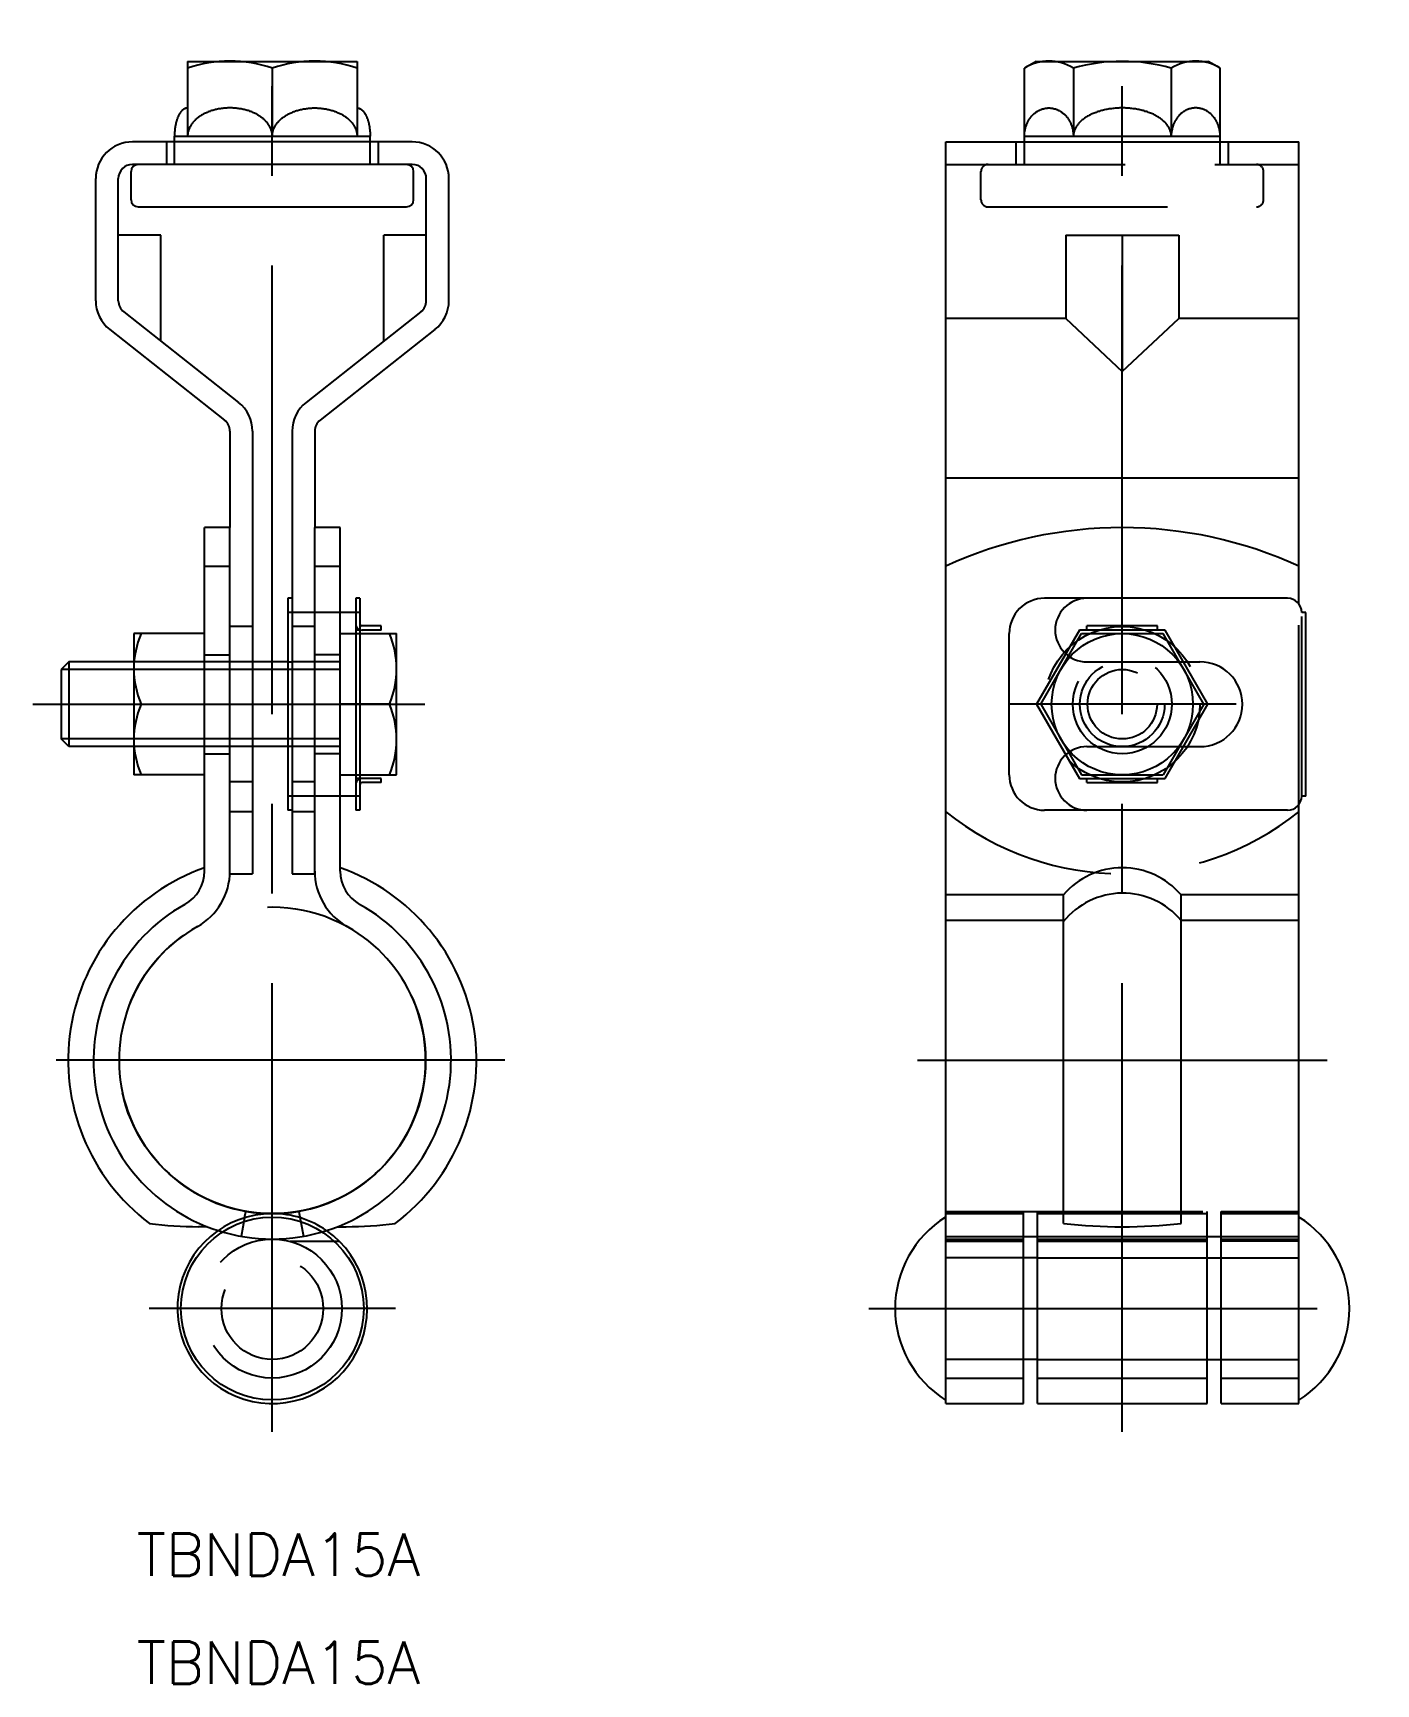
# Model space of a CAD drawing. Extents: x -17 to 78, y -44 to 73.
import ezdxf

# ---------------------------------------------------------------- set-up
doc = ezdxf.new("R2010")
doc.units = 0
for name, pattern in [('CENTER', [50.8, 31.75, -6.35, 6.35, -6.35]), ('DASHED', [19.05, 12.7, -6.35]), ('PHANTOM', [63.5, 31.75, -6.35, 6.35, -6.35, 6.35, -6.35])]:
    doc.linetypes.add(name, pattern=pattern)
doc.layers.get('0').update_dxf_attribs({"linetype": 'CONTINUOUS'})
doc.layers.add('CENTER', color=1, linetype='CENTER')
doc.styles.get("Standard").update_dxf_attribs({"font": 'txt.shx', "height": 3, "bigfont": 'bigfont.shx'})

msp = doc.modelspace()

# ---------------------------------------------------------------- linework, layer by layer
at = {"color": 7, "linetype": 'CONTINUOUS'}
for p, q in [((-6, 70.7), (6, 70.7)), ((-6, 70.7), (-6, 65.4)), ((0, 70.22), (0, 65.4)), ((6, 70.7), (6, 65.4)), ((54.07, 70.7), (53.23, 70.22)), ((53.23, 65), (53.23, 70.22)), ((54.07, 70.7), (66.25, 70.7)), ((56.7, 70.22), (56.7, 65.4)), ((63.63, 70.22), (63.63, 65.4)), ((67.09, 70.22), (66.25, 70.7)), ((67.09, 65), (67.09, 70.22)), ((9.9, 65), (-9.9, 65)), ((-6.93, 65.4), (6.93, 65.4)), ((-6.93, 65), (-6.93, 65.4)), ((6.93, 65), (6.93, 65.4)), ((47.66, 65), (72.66, 65)), ((47.66, 34.98), (47.66, 65)), ((53.23, 65.4), (67.09, 65.4)), ((72.66, 34.98), (72.66, 65)), ((9.9, 63.4), (-9.9, 63.4)), ((-12.5, 53.76), (-12.5, 62.4)), ((-10.9, 53.76), (-10.9, 62.4)), ((-10, 60.9), (-10, 62.9)), ((10, 60.9), (10, 62.9)), ((10.9, 53.76), (10.9, 62.4)), ((12.5, 53.76), (12.5, 62.4)), ((-9.5, 60.4), (9.5, 60.4)), ((-7.9, 58.4), (-10.9, 58.4)), ((-7.9, 50.91), (-7.9, 58.4)), ((7.9, 50.91), (7.9, 58.4)), ((10.9, 58.4), (7.9, 58.4)), ((56.16, 58.4), (64.16, 58.4)), ((56.16, 58.4), (56.16, 52.5)), ((60.16, 58.4), (60.16, 48.75)), ((64.16, 58.4), (64.16, 52.5)), ((-10.52, 52.98), (-2.39, 46.56)), ((10.52, 52.98), (2.39, 46.56)), ((-11.51, 51.72), (-3.38, 45.3)), ((11.51, 51.72), (3.38, 45.3)), ((56.16, 52.5), (47.66, 52.5)), ((56.16, 52.5), (60.16, 48.75)), ((60.16, 48.75), (64.16, 52.5)), ((72.66, 52.5), (64.16, 52.5)), ((-3, 44.52), (-3, 37.7)), ((-1.4, 44.52), (-1.4, 13.2)), ((1.4, 44.52), (1.4, 13.2)), ((3, 44.52), (3, 37.7)), ((72.66, 41.2), (47.66, 41.2)), ((-4.8, 13.39), (-4.8, 37.7)), ((-3, 37.7), (-4.8, 37.7)), ((-3, 13.39), (-3, 37.7)), ((3, 13.39), (3, 37.7)), ((4.8, 37.7), (3, 37.7)), ((4.8, 13.39), (4.8, 37.7)), ((-4.8, 34.98), (-3, 34.98)), ((3, 34.98), (4.8, 34.98)), ((47.66, -24.3), (47.66, 34.98)), ((72.66, 32.3), (72.66, 34.98)), ((1.1, 32.7), (1.1, 28.2)), ((1.4, 32.7), (1.1, 32.7)), ((1.4, 32.7), (1.4, 27.7)), ((5.9, 31.7), (4.8, 31.7)), ((5.9, 32.7), (5.9, 17.7)), ((6.2, 32.7), (5.9, 32.7)), ((6.2, 32.7), (6.2, 17.7)), ((71.86, 32.7), (54.66, 32.7)), ((73.16, 31.7), (72.86, 31.7)), ((73.16, 18.7), (73.16, 31.7)), ((7.7, 30.75), (6.35, 30.75)), ((7.7, 30.45), (6.35, 30.45)), ((7.7, 30.45), (7.7, 30.75)), ((57.13, 30.45), (54.1, 25.2)), ((63.19, 30.45), (57.13, 30.45)), ((62.66, 30.75), (57.66, 30.75)), ((57.66, 30.45), (57.66, 30.75)), ((62.66, 30.45), (62.66, 30.75)), ((66.22, 25.2), (63.19, 30.45)), ((-9.8, 30.2), (-9.8, 20.2)), ((-4.8, 30.2), (-9.8, 30.2)), ((4.8, 30.2), (5.9, 30.2)), ((6.2, 30.2), (8.8, 30.2)), ((8.8, 20.2), (8.8, 30.2)), ((52.16, 20.2), (52.16, 30.2)), ((54.39, 25.2), (57.27, 30.2)), ((57.27, 30.2), (63.05, 30.2)), ((65.93, 25.2), (63.05, 30.2)), ((-14.4, 28.2), (-14.94, 27.66)), ((-9.8, 28.2), (-14.4, 28.2)), ((-14.4, 28.2), (-14.4, 22.2)), ((1.1, 28.2), (-1.4, 28.2)), ((1.1, 28.2), (1.4, 28.2)), ((-14.94, 27.66), (-14.94, 22.75)), ((-9.29, 25.2), (-4.8, 25.2)), ((5.9, 25.2), (4.8, 25.2)), ((8.29, 25.2), (6.2, 25.2)), ((54.1, 25.2), (57.13, 19.95)), ((54.39, 25.2), (57.27, 20.2)), ((65.93, 25.2), (63.05, 20.2)), ((63.19, 19.95), (66.22, 25.2)), ((-14.4, 22.2), (-14.94, 22.75)), ((-9.8, 22.2), (-14.4, 22.2)), ((1.1, 22.2), (-1.4, 22.2)), ((1.1, 22.2), (1.1, 17.7)), ((1.4, 22.2), (1.1, 22.2)), ((1.4, 22.7), (1.4, 17.7)), ((-4.8, 20.2), (-9.8, 20.2)), ((4.8, 20.2), (5.9, 20.2)), ((6.2, 20.2), (8.8, 20.2)), ((7.7, 19.95), (6.35, 19.95)), ((7.7, 19.65), (7.7, 19.95)), ((57.13, 19.95), (63.19, 19.95)), ((57.27, 20.2), (63.05, 20.2)), ((57.66, 19.65), (57.66, 19.95)), ((62.66, 19.65), (62.66, 19.95)), ((5.9, 18.7), (4.8, 18.7)), ((7.7, 19.65), (6.35, 19.65)), ((57.66, 19.65), (62.66, 19.65)), ((73.16, 18.7), (72.86, 18.7)), ((-1.4, 17.59), (-3, 17.59)), ((1.4, 17.7), (1.1, 17.7)), ((3, 17.59), (1.4, 17.59)), ((6.2, 17.7), (5.9, 17.7)), ((71.86, 17.7), (54.66, 17.7)), ((72.66, -24.3), (72.66, 18.1)), ((-3, 13.2), (-3, 13.86)), ((-3, 13.2), (-1.4, 13.2)), ((1.4, 13.2), (3, 13.2)), ((3, 13.2), (3, 13.86)), ((55.99, 11.7), (47.66, 11.7)), ((55.99, -11.54), (55.99, 11.7)), ((64.33, -11.54), (64.33, 11.7)), ((72.66, 11.7), (64.33, 11.7)), ((-1.96, -11.14), (-1.88, -10.69)), ((-4.62, -11.78), (-5.22, -11.78)), ((4.39, -12.81), (4.75, -12.81)), ((4.62, -11.78), (5.22, -11.78)), ((47.66, -12.81), (53.16, -12.81)), ((53.16, -12.46), (67.16, -12.46)), ((53.16, -24.3), (53.16, -12.46)), ((54.16, -24.3), (54.16, -12.46)), ((66.16, -24.3), (66.16, -12.46)), ((67.16, -24.3), (67.16, -12.46)), ((72.66, -12.81), (67.16, -12.81)), ((54.16, -13.98), (53.16, -13.98)), ((66.16, -13.98), (67.16, -13.98)), ((54.16, -21.17), (53.16, -21.17)), ((66.16, -21.17), (67.16, -21.17)), ((47.66, -24.3), (53.16, -24.3)), ((54.16, -24.3), (66.16, -24.3)), ((67.16, -24.3), (72.66, -24.3))]:
    msp.add_line(p, q, dxfattribs=at)
at = {"color": 3, "linetype": 'DASHED'}
for p, q in [((-7.5, 65), (-7.5, 63.4)), ((-6.93, 63.4), (-6.93, 65)), ((6.93, 63.4), (6.93, 65)), ((7.5, 65), (7.5, 63.4)), ((52.66, 63.4), (52.66, 65)), ((53.23, 63.4), (53.23, 65)), ((67.09, 63.4), (67.09, 65)), ((67.66, 65), (67.66, 63.4)), ((47.66, 63.4), (72.66, 63.4)), ((50.16, 60.9), (50.16, 62.9)), ((70.16, 60.9), (70.16, 62.9)), ((50.66, 60.4), (69.66, 60.4)), ((1.4, 31.7), (1.1, 31.7)), ((4.8, 31.7), (1.4, 31.7)), ((6.2, 31.7), (5.9, 31.7)), ((72.66, 18.1), (72.66, 32.3)), ((72.86, 18.7), (72.86, 31.7)), ((-1.4, 30.7), (-3, 30.7)), ((3, 30.7), (1.4, 30.7)), ((6.2, 30.45), (5.9, 30.45)), ((5.9, 30.2), (6.2, 30.2)), ((-1.4, 28.2), (-9.8, 28.2)), ((-4.8, 28.7), (-3, 28.7)), ((1.1, 28.2), (1.1, 22.2)), ((4.8, 28.2), (1.4, 28.2)), ((4.8, 28.7), (3, 28.7)), ((57.66, 28.2), (65.66, 28.2)), ((-1.4, 27.66), (-9.8, 27.66)), ((1.4, 27.7), (1.4, 22.7)), ((4.8, 27.66), (1.4, 27.66)), ((6.2, 25.2), (5.9, 25.2)), ((6.2, 25.2), (5.9, 25.2)), ((-1.4, 22.75), (-9.8, 22.75)), ((-1.4, 22.2), (-9.8, 22.2)), ((4.8, 22.75), (1.4, 22.75)), ((4.8, 22.2), (1.4, 22.2)), ((57.66, 22.2), (65.66, 22.2)), ((-4.8, 21.7), (-3, 21.7)), ((4.8, 21.7), (3, 21.7)), ((5.9, 20.2), (6.2, 20.2)), ((6.2, 19.95), (5.9, 19.95)), ((-1.4, 19.7), (-3, 19.7)), ((1.4, 18.7), (1.1, 18.7)), ((3, 19.7), (1.4, 19.7)), ((4.8, 18.7), (1.4, 18.7)), ((6.2, 18.7), (5.9, 18.7)), ((55.99, 9.9), (47.66, 9.9)), ((72.66, 9.9), (64.33, 9.9)), ((-1.96, -11.14), (-2.2, -12.46)), ((1.88, -10.69), (2.2, -12.46)), ((47.66, -10.69), (53.16, -10.69)), ((47.66, -10.85), (53.16, -10.85)), ((53.16, -12.46), (53.16, -10.69)), ((53.16, -10.69), (67.16, -10.69)), ((54.16, -12.46), (54.16, -10.69)), ((54.16, -10.85), (66.16, -10.85)), ((66.16, -12.46), (66.16, -10.69)), ((67.16, -12.46), (67.16, -10.69)), ((67.16, -10.69), (72.66, -10.69)), ((67.16, -10.85), (72.66, -10.85)), ((1.26, -12.81), (4.39, -12.81)), ((47.66, -12.46), (53.16, -12.46)), ((47.66, -12.65), (53.16, -12.65)), ((54.16, -12.65), (66.16, -12.65)), ((54.16, -12.81), (66.16, -12.81)), ((67.16, -12.46), (72.66, -12.46)), ((67.16, -12.65), (72.66, -12.65)), ((53.16, -13.98), (47.66, -13.98)), ((54.16, -13.98), (66.16, -13.98)), ((67.16, -13.98), (72.66, -13.98)), ((53.16, -21.17), (47.66, -21.17)), ((54.16, -21.17), (66.16, -21.17)), ((67.16, -21.17), (72.66, -21.17)), ((47.66, -22.5), (53.16, -22.5)), ((54.16, -22.5), (66.16, -22.5)), ((67.16, -22.5), (72.66, -22.5))]:
    msp.add_line(p, q, dxfattribs=at)
at = {"color": 3, "linetype": 'CONTINUOUS'}
for p, q in [((-9.8, 27.66), (-14.94, 27.66)), ((1.4, 27.66), (-1.4, 27.66)), ((-9.8, 22.75), (-14.94, 22.75)), ((1.4, 22.75), (-1.4, 22.75))]:
    msp.add_line(p, q, dxfattribs=at)
at = {"color": 7, "linetype": 'CONTINUOUS'}
for points in [[(-6, 67.4, 0), (-6.01, 67.4, 0), (-6.02, 67.4, 0), (-6.03, 67.4, 0), (-6.05, 67.4, 0), (-6.06, 67.4, 0), (-6.07, 67.39, 0), (-6.08, 67.39, 0), (-6.09, 67.39, 0), (-6.1, 67.39, 0), (-6.11, 67.39, 0), (-6.12, 67.38, 0), (-6.14, 67.38, 0), (-6.15, 67.37, 0), (-6.16, 67.37, 0), (-6.17, 67.37, 0), (-6.18, 67.36, 0), (-6.19, 67.36, 0), (-6.2, 67.35, 0), (-6.21, 67.35, 0), (-6.23, 67.34, 0), (-6.24, 67.33, 0), (-6.25, 67.33, 0), (-6.26, 67.32, 0), (-6.27, 67.31, 0), (-6.28, 67.31, 0), (-6.29, 67.3, 0), (-6.3, 67.29, 0), (-6.31, 67.28, 0), (-6.32, 67.27, 0), (-6.33, 67.27, 0), (-6.34, 67.26, 0), (-6.36, 67.25, 0), (-6.37, 67.24, 0), (-6.38, 67.23, 0), (-6.39, 67.22, 0), (-6.4, 67.21, 0), (-6.41, 67.2, 0), (-6.42, 67.19, 0), (-6.43, 67.18, 0), (-6.44, 67.16, 0), (-6.45, 67.15, 0), (-6.46, 67.14, 0), (-6.47, 67.13, 0), (-6.48, 67.12, 0), (-6.49, 67.1, 0), (-6.5, 67.09, 0), (-6.51, 67.08, 0), (-6.52, 67.06, 0), (-6.53, 67.05, 0), (-6.53, 67.04, 0), (-6.54, 67.02, 0), (-6.55, 67.01, 0), (-6.56, 66.99, 0), (-6.57, 66.98, 0), (-6.58, 66.96, 0), (-6.59, 66.95, 0), (-6.6, 66.93, 0), (-6.61, 66.91, 0), (-6.61, 66.9, 0), (-6.62, 66.88, 0), (-6.63, 66.87, 0), (-6.64, 66.85, 0), (-6.65, 66.83, 0), (-6.66, 66.81, 0), (-6.66, 66.8, 0), (-6.67, 66.78, 0), (-6.68, 66.76, 0), (-6.69, 66.74, 0), (-6.7, 66.72, 0), (-6.7, 66.71, 0), (-6.71, 66.69, 0), (-6.72, 66.67, 0), (-6.72, 66.65, 0), (-6.73, 66.63, 0), (-6.74, 66.61, 0), (-6.75, 66.59, 0), (-6.75, 66.57, 0), (-6.76, 66.55, 0), (-6.77, 66.53, 0), (-6.77, 66.51, 0), (-6.78, 66.49, 0), (-6.78, 66.47, 0), (-6.79, 66.45, 0), (-6.8, 66.43, 0), (-6.8, 66.41, 0), (-6.81, 66.39, 0), (-6.81, 66.36, 0), (-6.82, 66.34, 0), (-6.82, 66.32, 0), (-6.83, 66.3, 0), (-6.83, 66.28, 0), (-6.84, 66.26, 0), (-6.84, 66.23, 0), (-6.85, 66.21, 0), (-6.85, 66.19, 0), (-6.86, 66.17, 0), (-6.86, 66.14, 0), (-6.87, 66.12, 0), (-6.87, 66.1, 0), (-6.87, 66.07, 0), (-6.88, 66.05, 0), (-6.88, 66.03, 0), (-6.88, 66, 0), (-6.89, 65.98, 0), (-6.89, 65.96, 0), (-6.89, 65.93, 0), (-6.9, 65.91, 0), (-6.9, 65.89, 0), (-6.9, 65.86, 0), (-6.91, 65.84, 0), (-6.91, 65.81, 0), (-6.91, 65.79, 0), (-6.91, 65.77, 0), (-6.91, 65.74, 0), (-6.92, 65.72, 0), (-6.92, 65.69, 0), (-6.92, 65.67, 0), (-6.92, 65.64, 0), (-6.92, 65.62, 0), (-6.92, 65.6, 0), (-6.92, 65.57, 0), (-6.93, 65.55, 0), (-6.93, 65.52, 0), (-6.93, 65.5, 0), (-6.93, 65.47, 0), (-6.93, 65.45, 0), (-6.93, 65.42, 0), (-6.93, 65.4, 0)], [(0, 65.4, 0), (0, 65.45, 0), (0, 65.5, 0), (-0.01, 65.55, 0), (-0.01, 65.6, 0), (-0.02, 65.64, 0), (-0.03, 65.69, 0), (-0.04, 65.74, 0), (-0.06, 65.79, 0), (-0.07, 65.84, 0), (-0.09, 65.89, 0), (-0.11, 65.93, 0), (-0.13, 65.98, 0), (-0.15, 66.03, 0), (-0.18, 66.07, 0), (-0.2, 66.12, 0), (-0.23, 66.17, 0), (-0.26, 66.21, 0), (-0.29, 66.26, 0), (-0.32, 66.3, 0), (-0.35, 66.34, 0), (-0.39, 66.39, 0), (-0.43, 66.43, 0), (-0.47, 66.47, 0), (-0.51, 66.51, 0), (-0.55, 66.55, 0), (-0.59, 66.59, 0), (-0.63, 66.63, 0), (-0.68, 66.67, 0), (-0.73, 66.71, 0), (-0.78, 66.74, 0), (-0.83, 66.78, 0), (-0.88, 66.81, 0), (-0.93, 66.85, 0), (-0.99, 66.88, 0), (-1.04, 66.91, 0), (-1.1, 66.95, 0), (-1.15, 66.98, 0), (-1.21, 67.01, 0), (-1.27, 67.04, 0), (-1.33, 67.06, 0), (-1.4, 67.09, 0), (-1.46, 67.12, 0), (-1.52, 67.14, 0), (-1.59, 67.16, 0), (-1.65, 67.19, 0), (-1.72, 67.21, 0), (-1.78, 67.23, 0), (-1.85, 67.25, 0), (-1.92, 67.27, 0), (-1.99, 67.28, 0), (-2.06, 67.3, 0), (-2.13, 67.31, 0), (-2.2, 67.33, 0), (-2.27, 67.34, 0), (-2.34, 67.35, 0), (-2.41, 67.36, 0), (-2.49, 67.37, 0), (-2.56, 67.38, 0), (-2.63, 67.39, 0), (-2.71, 67.39, 0), (-2.78, 67.39, 0), (-2.85, 67.4, 0), (-2.93, 67.4, 0), (-3, 67.4, 0), (-3.07, 67.4, 0), (-3.15, 67.4, 0), (-3.22, 67.39, 0), (-3.29, 67.39, 0), (-3.37, 67.39, 0), (-3.44, 67.38, 0), (-3.51, 67.37, 0), (-3.59, 67.36, 0), (-3.66, 67.35, 0), (-3.73, 67.34, 0), (-3.8, 67.33, 0), (-3.87, 67.31, 0), (-3.94, 67.3, 0), (-4.01, 67.28, 0), (-4.08, 67.27, 0), (-4.15, 67.25, 0), (-4.22, 67.23, 0), (-4.28, 67.21, 0), (-4.35, 67.19, 0), (-4.41, 67.16, 0), (-4.48, 67.14, 0), (-4.54, 67.12, 0), (-4.6, 67.09, 0), (-4.67, 67.06, 0), (-4.73, 67.04, 0), (-4.79, 67.01, 0), (-4.85, 66.98, 0), (-4.9, 66.95, 0), (-4.96, 66.91, 0), (-5.01, 66.88, 0), (-5.07, 66.85, 0), (-5.12, 66.81, 0), (-5.17, 66.78, 0), (-5.22, 66.74, 0), (-5.27, 66.71, 0), (-5.32, 66.67, 0), (-5.37, 66.63, 0), (-5.41, 66.59, 0), (-5.45, 66.55, 0), (-5.49, 66.51, 0), (-5.53, 66.47, 0), (-5.57, 66.43, 0), (-5.61, 66.39, 0), (-5.65, 66.34, 0), (-5.68, 66.3, 0), (-5.71, 66.26, 0), (-5.74, 66.21, 0), (-5.77, 66.17, 0), (-5.8, 66.12, 0), (-5.82, 66.07, 0), (-5.85, 66.03, 0), (-5.87, 65.98, 0), (-5.89, 65.93, 0), (-5.91, 65.89, 0), (-5.93, 65.84, 0), (-5.94, 65.79, 0), (-5.96, 65.74, 0), (-5.97, 65.69, 0), (-5.98, 65.64, 0), (-5.99, 65.6, 0), (-5.99, 65.55, 0), (-6, 65.5, 0), (-6, 65.45, 0), (-6, 65.4, 0)], [(0, 65.4, 0), (0, 65.45, 0), (0, 65.5, 0), (0.01, 65.55, 0), (0.01, 65.6, 0), (0.02, 65.64, 0), (0.03, 65.69, 0), (0.04, 65.74, 0), (0.06, 65.79, 0), (0.07, 65.84, 0), (0.09, 65.89, 0), (0.11, 65.93, 0), (0.13, 65.98, 0), (0.15, 66.03, 0), (0.18, 66.07, 0), (0.2, 66.12, 0), (0.23, 66.17, 0), (0.26, 66.21, 0), (0.29, 66.26, 0), (0.32, 66.3, 0), (0.35, 66.34, 0), (0.39, 66.39, 0), (0.43, 66.43, 0), (0.47, 66.47, 0), (0.51, 66.51, 0), (0.55, 66.55, 0), (0.59, 66.59, 0), (0.63, 66.63, 0), (0.68, 66.67, 0), (0.73, 66.71, 0), (0.78, 66.74, 0), (0.83, 66.78, 0), (0.88, 66.81, 0), (0.93, 66.85, 0), (0.99, 66.88, 0), (1.04, 66.91, 0), (1.1, 66.95, 0), (1.15, 66.98, 0), (1.21, 67.01, 0), (1.27, 67.04, 0), (1.33, 67.06, 0), (1.4, 67.09, 0), (1.46, 67.12, 0), (1.52, 67.14, 0), (1.59, 67.16, 0), (1.65, 67.19, 0), (1.72, 67.21, 0), (1.78, 67.23, 0), (1.85, 67.25, 0), (1.92, 67.27, 0), (1.99, 67.28, 0), (2.06, 67.3, 0), (2.13, 67.31, 0), (2.2, 67.33, 0), (2.27, 67.34, 0), (2.34, 67.35, 0), (2.41, 67.36, 0), (2.49, 67.37, 0), (2.56, 67.38, 0), (2.63, 67.39, 0), (2.71, 67.39, 0), (2.78, 67.39, 0), (2.85, 67.4, 0), (2.93, 67.4, 0), (3, 67.4, 0), (3.07, 67.4, 0), (3.15, 67.4, 0), (3.22, 67.39, 0), (3.29, 67.39, 0), (3.37, 67.39, 0), (3.44, 67.38, 0), (3.51, 67.37, 0), (3.59, 67.36, 0), (3.66, 67.35, 0), (3.73, 67.34, 0), (3.8, 67.33, 0), (3.87, 67.31, 0), (3.94, 67.3, 0), (4.01, 67.28, 0), (4.08, 67.27, 0), (4.15, 67.25, 0), (4.22, 67.23, 0), (4.28, 67.21, 0), (4.35, 67.19, 0), (4.41, 67.16, 0), (4.48, 67.14, 0), (4.54, 67.12, 0), (4.6, 67.09, 0), (4.67, 67.06, 0), (4.73, 67.04, 0), (4.79, 67.01, 0), (4.85, 66.98, 0), (4.9, 66.95, 0), (4.96, 66.91, 0), (5.01, 66.88, 0), (5.07, 66.85, 0), (5.12, 66.81, 0), (5.17, 66.78, 0), (5.22, 66.74, 0), (5.27, 66.71, 0), (5.32, 66.67, 0), (5.37, 66.63, 0), (5.41, 66.59, 0), (5.45, 66.55, 0), (5.49, 66.51, 0), (5.53, 66.47, 0), (5.57, 66.43, 0), (5.61, 66.39, 0), (5.65, 66.34, 0), (5.68, 66.3, 0), (5.71, 66.26, 0), (5.74, 66.21, 0), (5.77, 66.17, 0), (5.8, 66.12, 0), (5.82, 66.07, 0), (5.85, 66.03, 0), (5.87, 65.98, 0), (5.89, 65.93, 0), (5.91, 65.89, 0), (5.93, 65.84, 0), (5.94, 65.79, 0), (5.96, 65.74, 0), (5.97, 65.69, 0), (5.98, 65.64, 0), (5.99, 65.6, 0), (5.99, 65.55, 0), (6, 65.5, 0), (6, 65.45, 0), (6, 65.4, 0)], [(6, 67.4, 0), (6.01, 67.4, 0), (6.02, 67.4, 0), (6.03, 67.4, 0), (6.05, 67.4, 0), (6.06, 67.4, 0), (6.07, 67.39, 0), (6.08, 67.39, 0), (6.09, 67.39, 0), (6.1, 67.39, 0), (6.11, 67.39, 0), (6.12, 67.38, 0), (6.14, 67.38, 0), (6.15, 67.37, 0), (6.16, 67.37, 0), (6.17, 67.37, 0), (6.18, 67.36, 0), (6.19, 67.36, 0), (6.2, 67.35, 0), (6.21, 67.35, 0), (6.23, 67.34, 0), (6.24, 67.33, 0), (6.25, 67.33, 0), (6.26, 67.32, 0), (6.27, 67.31, 0), (6.28, 67.31, 0), (6.29, 67.3, 0), (6.3, 67.29, 0), (6.31, 67.28, 0), (6.32, 67.27, 0), (6.33, 67.27, 0), (6.34, 67.26, 0), (6.36, 67.25, 0), (6.37, 67.24, 0), (6.38, 67.23, 0), (6.39, 67.22, 0), (6.4, 67.21, 0), (6.41, 67.2, 0), (6.42, 67.19, 0), (6.43, 67.18, 0), (6.44, 67.16, 0), (6.45, 67.15, 0), (6.46, 67.14, 0), (6.47, 67.13, 0), (6.48, 67.12, 0), (6.49, 67.1, 0), (6.5, 67.09, 0), (6.51, 67.08, 0), (6.52, 67.06, 0), (6.53, 67.05, 0), (6.53, 67.04, 0), (6.54, 67.02, 0), (6.55, 67.01, 0), (6.56, 66.99, 0), (6.57, 66.98, 0), (6.58, 66.96, 0), (6.59, 66.95, 0), (6.6, 66.93, 0), (6.61, 66.91, 0), (6.61, 66.9, 0), (6.62, 66.88, 0), (6.63, 66.87, 0), (6.64, 66.85, 0), (6.65, 66.83, 0), (6.66, 66.81, 0), (6.66, 66.8, 0), (6.67, 66.78, 0), (6.68, 66.76, 0), (6.69, 66.74, 0), (6.7, 66.72, 0), (6.7, 66.71, 0), (6.71, 66.69, 0), (6.72, 66.67, 0), (6.72, 66.65, 0), (6.73, 66.63, 0), (6.74, 66.61, 0), (6.75, 66.59, 0), (6.75, 66.57, 0), (6.76, 66.55, 0), (6.77, 66.53, 0), (6.77, 66.51, 0), (6.78, 66.49, 0), (6.78, 66.47, 0), (6.79, 66.45, 0), (6.8, 66.43, 0), (6.8, 66.41, 0), (6.81, 66.39, 0), (6.81, 66.36, 0), (6.82, 66.34, 0), (6.82, 66.32, 0), (6.83, 66.3, 0), (6.83, 66.28, 0), (6.84, 66.26, 0), (6.84, 66.23, 0), (6.85, 66.21, 0), (6.85, 66.19, 0), (6.86, 66.17, 0), (6.86, 66.14, 0), (6.87, 66.12, 0), (6.87, 66.1, 0), (6.87, 66.07, 0), (6.88, 66.05, 0), (6.88, 66.03, 0), (6.88, 66, 0), (6.89, 65.98, 0), (6.89, 65.96, 0), (6.89, 65.93, 0), (6.9, 65.91, 0), (6.9, 65.89, 0), (6.9, 65.86, 0), (6.91, 65.84, 0), (6.91, 65.81, 0), (6.91, 65.79, 0), (6.91, 65.77, 0), (6.91, 65.74, 0), (6.92, 65.72, 0), (6.92, 65.69, 0), (6.92, 65.67, 0), (6.92, 65.64, 0), (6.92, 65.62, 0), (6.92, 65.6, 0), (6.92, 65.57, 0), (6.93, 65.55, 0), (6.93, 65.52, 0), (6.93, 65.5, 0), (6.93, 65.47, 0), (6.93, 65.45, 0), (6.93, 65.42, 0), (6.93, 65.4, 0)], [(53.23, 65.4, 0), (53.23, 65.45, 0), (53.24, 65.5, 0), (53.24, 65.55, 0), (53.24, 65.6, 0), (53.25, 65.64, 0), (53.25, 65.69, 0), (53.26, 65.74, 0), (53.27, 65.79, 0), (53.28, 65.84, 0), (53.29, 65.89, 0), (53.3, 65.93, 0), (53.31, 65.98, 0), (53.32, 66.03, 0), (53.33, 66.07, 0), (53.35, 66.12, 0), (53.37, 66.17, 0), (53.38, 66.21, 0), (53.4, 66.26, 0), (53.42, 66.3, 0), (53.44, 66.34, 0), (53.46, 66.39, 0), (53.48, 66.43, 0), (53.5, 66.47, 0), (53.53, 66.51, 0), (53.55, 66.55, 0), (53.57, 66.59, 0), (53.6, 66.63, 0), (53.63, 66.67, 0), (53.65, 66.71, 0), (53.68, 66.74, 0), (53.71, 66.78, 0), (53.74, 66.81, 0), (53.77, 66.85, 0), (53.8, 66.88, 0), (53.83, 66.91, 0), (53.87, 66.95, 0), (53.9, 66.98, 0), (53.93, 67.01, 0), (53.97, 67.04, 0), (54, 67.06, 0), (54.04, 67.09, 0), (54.07, 67.12, 0), (54.11, 67.14, 0), (54.15, 67.16, 0), (54.19, 67.19, 0), (54.22, 67.21, 0), (54.26, 67.23, 0), (54.3, 67.25, 0), (54.34, 67.27, 0), (54.38, 67.28, 0), (54.42, 67.3, 0), (54.46, 67.31, 0), (54.5, 67.33, 0), (54.54, 67.34, 0), (54.59, 67.35, 0), (54.63, 67.36, 0), (54.67, 67.37, 0), (54.71, 67.38, 0), (54.75, 67.39, 0), (54.8, 67.39, 0), (54.84, 67.39, 0), (54.88, 67.4, 0), (54.92, 67.4, 0), (54.97, 67.4, 0), (55.01, 67.4, 0), (55.05, 67.4, 0), (55.09, 67.39, 0), (55.13, 67.39, 0), (55.18, 67.39, 0), (55.22, 67.38, 0), (55.26, 67.37, 0), (55.3, 67.36, 0), (55.34, 67.35, 0), (55.39, 67.34, 0), (55.43, 67.33, 0), (55.47, 67.31, 0), (55.51, 67.3, 0), (55.55, 67.28, 0), (55.59, 67.27, 0), (55.63, 67.25, 0), (55.67, 67.23, 0), (55.71, 67.21, 0), (55.74, 67.19, 0), (55.78, 67.16, 0), (55.82, 67.14, 0), (55.86, 67.12, 0), (55.89, 67.09, 0), (55.93, 67.06, 0), (55.96, 67.04, 0), (56, 67.01, 0), (56.03, 66.98, 0), (56.06, 66.95, 0), (56.1, 66.91, 0), (56.13, 66.88, 0), (56.16, 66.85, 0), (56.19, 66.81, 0), (56.22, 66.78, 0), (56.25, 66.74, 0), (56.28, 66.71, 0), (56.3, 66.67, 0), (56.33, 66.63, 0), (56.36, 66.59, 0), (56.38, 66.55, 0), (56.41, 66.51, 0), (56.43, 66.47, 0), (56.45, 66.43, 0), (56.47, 66.39, 0), (56.49, 66.34, 0), (56.51, 66.3, 0), (56.53, 66.26, 0), (56.55, 66.21, 0), (56.57, 66.17, 0), (56.58, 66.12, 0), (56.6, 66.07, 0), (56.61, 66.03, 0), (56.62, 65.98, 0), (56.63, 65.93, 0), (56.65, 65.89, 0), (56.66, 65.84, 0), (56.66, 65.79, 0), (56.67, 65.74, 0), (56.68, 65.69, 0), (56.68, 65.64, 0), (56.69, 65.6, 0), (56.69, 65.55, 0), (56.7, 65.5, 0), (56.7, 65.45, 0), (56.7, 65.4, 0)], [(63.63, 65.4, 0), (63.62, 65.45, 0), (63.62, 65.5, 0), (63.62, 65.55, 0), (63.61, 65.6, 0), (63.6, 65.64, 0), (63.59, 65.69, 0), (63.57, 65.74, 0), (63.56, 65.79, 0), (63.54, 65.84, 0), (63.52, 65.89, 0), (63.5, 65.93, 0), (63.48, 65.98, 0), (63.45, 66.03, 0), (63.42, 66.07, 0), (63.39, 66.12, 0), (63.36, 66.17, 0), (63.33, 66.21, 0), (63.29, 66.26, 0), (63.26, 66.3, 0), (63.22, 66.34, 0), (63.18, 66.39, 0), (63.13, 66.43, 0), (63.09, 66.47, 0), (63.04, 66.51, 0), (62.99, 66.55, 0), (62.94, 66.59, 0), (62.89, 66.63, 0), (62.84, 66.67, 0), (62.78, 66.71, 0), (62.73, 66.74, 0), (62.67, 66.78, 0), (62.61, 66.81, 0), (62.55, 66.85, 0), (62.49, 66.88, 0), (62.42, 66.91, 0), (62.36, 66.95, 0), (62.29, 66.98, 0), (62.23, 67.01, 0), (62.16, 67.04, 0), (62.09, 67.06, 0), (62.01, 67.09, 0), (61.94, 67.12, 0), (61.87, 67.14, 0), (61.79, 67.16, 0), (61.72, 67.19, 0), (61.64, 67.21, 0), (61.57, 67.23, 0), (61.49, 67.25, 0), (61.41, 67.27, 0), (61.33, 67.28, 0), (61.25, 67.3, 0), (61.17, 67.31, 0), (61.09, 67.33, 0), (61, 67.34, 0), (60.92, 67.35, 0), (60.84, 67.36, 0), (60.75, 67.37, 0), (60.67, 67.38, 0), (60.59, 67.39, 0), (60.5, 67.39, 0), (60.42, 67.39, 0), (60.33, 67.4, 0), (60.25, 67.4, 0), (60.16, 67.4, 0), (60.08, 67.4, 0), (59.99, 67.4, 0), (59.91, 67.39, 0), (59.82, 67.39, 0), (59.74, 67.39, 0), (59.65, 67.38, 0), (59.57, 67.37, 0), (59.49, 67.36, 0), (59.4, 67.35, 0), (59.32, 67.34, 0), (59.24, 67.33, 0), (59.16, 67.31, 0), (59.07, 67.3, 0), (58.99, 67.28, 0), (58.91, 67.27, 0), (58.84, 67.25, 0), (58.76, 67.23, 0), (58.68, 67.21, 0), (58.6, 67.19, 0), (58.53, 67.16, 0), (58.45, 67.14, 0), (58.38, 67.12, 0), (58.31, 67.09, 0), (58.24, 67.06, 0), (58.17, 67.04, 0), (58.1, 67.01, 0), (58.03, 66.98, 0), (57.96, 66.95, 0), (57.9, 66.91, 0), (57.84, 66.88, 0), (57.77, 66.85, 0), (57.71, 66.81, 0), (57.65, 66.78, 0), (57.59, 66.74, 0), (57.54, 66.71, 0), (57.48, 66.67, 0), (57.43, 66.63, 0), (57.38, 66.59, 0), (57.33, 66.55, 0), (57.28, 66.51, 0), (57.23, 66.47, 0), (57.19, 66.43, 0), (57.15, 66.39, 0), (57.11, 66.34, 0), (57.07, 66.3, 0), (57.03, 66.26, 0), (56.99, 66.21, 0), (56.96, 66.17, 0), (56.93, 66.12, 0), (56.9, 66.07, 0), (56.87, 66.03, 0), (56.85, 65.98, 0), (56.82, 65.93, 0), (56.8, 65.89, 0), (56.78, 65.84, 0), (56.76, 65.79, 0), (56.75, 65.74, 0), (56.73, 65.69, 0), (56.72, 65.64, 0), (56.71, 65.6, 0), (56.71, 65.55, 0), (56.7, 65.5, 0), (56.7, 65.45, 0), (56.7, 65.4, 0)], [(67.09, 65.4, 0), (67.09, 65.45, 0), (67.09, 65.5, 0), (67.08, 65.55, 0), (67.08, 65.6, 0), (67.08, 65.64, 0), (67.07, 65.69, 0), (67.06, 65.74, 0), (67.06, 65.79, 0), (67.05, 65.84, 0), (67.04, 65.89, 0), (67.03, 65.93, 0), (67.02, 65.98, 0), (67, 66.03, 0), (66.99, 66.07, 0), (66.97, 66.12, 0), (66.96, 66.17, 0), (66.94, 66.21, 0), (66.92, 66.26, 0), (66.9, 66.3, 0), (66.89, 66.34, 0), (66.86, 66.39, 0), (66.84, 66.43, 0), (66.82, 66.47, 0), (66.8, 66.51, 0), (66.77, 66.55, 0), (66.75, 66.59, 0), (66.72, 66.63, 0), (66.7, 66.67, 0), (66.67, 66.71, 0), (66.64, 66.74, 0), (66.61, 66.78, 0), (66.58, 66.81, 0), (66.55, 66.85, 0), (66.52, 66.88, 0), (66.49, 66.91, 0), (66.46, 66.95, 0), (66.42, 66.98, 0), (66.39, 67.01, 0), (66.35, 67.04, 0), (66.32, 67.06, 0), (66.28, 67.09, 0), (66.25, 67.12, 0), (66.21, 67.14, 0), (66.17, 67.16, 0), (66.14, 67.19, 0), (66.1, 67.21, 0), (66.06, 67.23, 0), (66.02, 67.25, 0), (65.98, 67.27, 0), (65.94, 67.28, 0), (65.9, 67.3, 0), (65.86, 67.31, 0), (65.82, 67.33, 0), (65.78, 67.34, 0), (65.74, 67.35, 0), (65.7, 67.36, 0), (65.65, 67.37, 0), (65.61, 67.38, 0), (65.57, 67.39, 0), (65.53, 67.39, 0), (65.48, 67.39, 0), (65.44, 67.4, 0), (65.4, 67.4, 0), (65.36, 67.4, 0), (65.32, 67.4, 0), (65.27, 67.4, 0), (65.23, 67.39, 0), (65.19, 67.39, 0), (65.15, 67.39, 0), (65.1, 67.38, 0), (65.06, 67.37, 0), (65.02, 67.36, 0), (64.98, 67.35, 0), (64.94, 67.34, 0), (64.9, 67.33, 0), (64.85, 67.31, 0), (64.81, 67.3, 0), (64.77, 67.28, 0), (64.73, 67.27, 0), (64.69, 67.25, 0), (64.66, 67.23, 0), (64.62, 67.21, 0), (64.58, 67.19, 0), (64.54, 67.16, 0), (64.5, 67.14, 0), (64.47, 67.12, 0), (64.43, 67.09, 0), (64.4, 67.06, 0), (64.36, 67.04, 0), (64.33, 67.01, 0), (64.29, 66.98, 0), (64.26, 66.95, 0), (64.23, 66.91, 0), (64.19, 66.88, 0), (64.16, 66.85, 0), (64.13, 66.81, 0), (64.1, 66.78, 0), (64.07, 66.74, 0), (64.05, 66.71, 0), (64.02, 66.67, 0), (63.99, 66.63, 0), (63.97, 66.59, 0), (63.94, 66.55, 0), (63.92, 66.51, 0), (63.89, 66.47, 0), (63.87, 66.43, 0), (63.85, 66.39, 0), (63.83, 66.34, 0), (63.81, 66.3, 0), (63.79, 66.26, 0), (63.77, 66.21, 0), (63.76, 66.17, 0), (63.74, 66.12, 0), (63.73, 66.07, 0), (63.71, 66.03, 0), (63.7, 65.98, 0), (63.69, 65.93, 0), (63.68, 65.89, 0), (63.67, 65.84, 0), (63.66, 65.79, 0), (63.65, 65.74, 0), (63.64, 65.69, 0), (63.64, 65.64, 0), (63.63, 65.6, 0), (63.63, 65.55, 0), (63.63, 65.5, 0), (63.63, 65.45, 0), (63.63, 65.4, 0)]]:
    msp.add_polyline3d(points, dxfattribs=at)
at = {"color": 3, "linetype": 'DASHED'}
for centre, radius in [((60.16, 25.2), 5.5), ((60.16, 25.2), 5.5), ((60.16, 25.2), 3.5), ((60.16, 25.2), 3), ((60.16, 25.2), 2.46), ((0, -17.57), 4.92), ((0, -17.57), 3.6)]:
    msp.add_circle(centre, radius, dxfattribs=at)
at = {"color": 7, "linetype": 'CONTINUOUS'}
for centre, radius in [((60.16, 25.2), 5), ((0, -17.57), 6.47)]:
    msp.add_circle(centre, radius, dxfattribs=at)
at = {"color": 3, "linetype": 'PHANTOM'}
msp.add_circle((0, 0), 10.85, dxfattribs=at)
at = {"color": 7, "linetype": 'CONTINUOUS'}
for centre, radius, start, end in [((-3, 61.18), 9.53, 71.6416, 108.3584), ((3, 61.18), 9.53, 71.6416, 108.3584), ((54.97, 67.37), 3.34, 58.7276, 121.2724), ((60.16, 58.08), 12.62, 74.0672, 105.9328), ((65.36, 67.37), 3.34, 58.7276, 121.2724), ((-9.9, 62.4), 2.6, 90, 180), ((9.9, 62.4), 2.6, 0, 90), ((-9.9, 62.4), 1, 90, 180), ((-9.5, 62.9), 0.5, 90, 180), ((9.5, 62.9), 0.5, 0, 90), ((9.9, 62.4), 1, 0, 90), ((-9.5, 60.9), 0.5, 180, 270), ((9.5, 60.9), 0.5, 270, 360), ((-9.9, 53.76), 2.6, 180, 231.7098), ((-9.9, 53.76), 1, 180, 231.7098), ((9.9, 53.76), 1, 308.2902, 0), ((9.9, 53.76), 2.6, 308.2902, 0), ((-4, 44.52), 2.6, 0, 51.7098), ((4, 44.52), 2.6, 128.2902, 180), ((-4, 44.52), 1, 0, 51.7098), ((4, 44.52), 1, 128.2902, 180), ((60.16, 7.7), 30, 65.3757, 114.6243), ((54.66, 30.2), 2.5, 90, 180), ((71.86, 31.7), 1, 0, 90), ((6.35, 30.9), 0.15, 180, 270), ((6.35, 30.9), 0.45, 250.5288, 270), ((-3.45, 27.7), 6.35, 156.815, 203.185), ((2.45, 27.7), 6.35, 336.815, 23.185), ((-3.45, 22.7), 6.35, 156.815, 203.185), ((2.45, 22.7), 6.35, 336.815, 23.185), ((6.35, 19.5), 0.45, 90, 109.4712), ((54.66, 20.2), 2.5, 180, 270), ((6.35, 19.5), 0.15, 90, 180), ((71.86, 18.7), 1, 270, 0), ((0, 0), 14.45, 109.4011, 233), ((-7.5, 13.39), 2.7, 299.2486, 0), ((-7.5, 13.39), 4.5, 299.2486, 0), ((7.5, 13.39), 4.5, 180, 240.7514), ((0, 0), 14.45, 307, 70.5989), ((7.5, 13.39), 2.7, 180, 240.7514), ((60.16, 8.16), 5.47, 40.3943, 139.6057), ((0, 0), 12.65, 119.2486, 252.3355), ((0, 0), 12.65, 287.6645, 60.7514), ((0, 0), 10.85, 119.2486, 60.7514), ((-5.04, 16.4), 28.18, 262.5455, 269.6369), ((0, -17.57), 6.72, 90, 55.1831), ((5.04, 16.4), 28.18, 270.3631, 277.4545), ((51.73, -17.57), 7.65, 122.1814, 237.8186), ((60.16, 24.88), 36.66, 263.4733, 276.5267), ((68.59, -17.57), 7.65, 302.1814, 57.8186)]:
    msp.add_arc(centre, radius, start, end, dxfattribs=at)
at = {"color": 3, "linetype": 'DASHED'}
for centre, radius, start, end in [((50.66, 62.9), 0.5, 90, 180), ((69.66, 62.9), 0.5, 0, 90), ((50.66, 60.9), 0.5, 180, 270), ((69.66, 60.9), 0.5, 270, 0), ((57.66, 30.45), 2.25, 90, 270), ((6.35, 30.9), 0.45, 180, 250.5288), ((65.66, 25.2), 3, 270, 90), ((57.66, 19.95), 2.25, 90, 270), ((6.35, 19.5), 0.45, 109.4712, 180), ((60.16, 33.2), 20, 231.3178, 308.6822), ((60.2, 6.45), 5.38, 39.9299, 141.5399), ((0, -17.57), 6.72, 55.1831, 90), ((0, 0), 12.65, 252.3355, 287.6645)]:
    msp.add_arc(centre, radius, start, end, dxfattribs=at)
at = {"layer": 'CENTER', "color": 1, "linetype": 'CENTER'}
for p, q in [((0, -26.3), (0, 72.7)), ((60.16, -26.3), (60.16, 72.7)), ((-16.94, 25.2), (10.8, 25.2)), ((68.22, 25.2), (52.1, 25.2)), ((16.45, 0), (-16.45, 0)), ((45.66, 0), (74.66, 0)), ((8.72, -17.57), (-8.72, -17.57)), ((42.21, -17.57), (78.12, -17.57))]:
    msp.add_line(p, q, dxfattribs=at)

# ---------------------------------------------------------------- texts
at = {"color": 7, "linetype": 'CONTINUOUS'}
for p in [(-9.59, -36.48), (-9.59, -44.14)]:
    msp.add_text('TBNDA15A', height=3, dxfattribs=at).set_placement(p)

doc.saveas('drawing.dxf')
